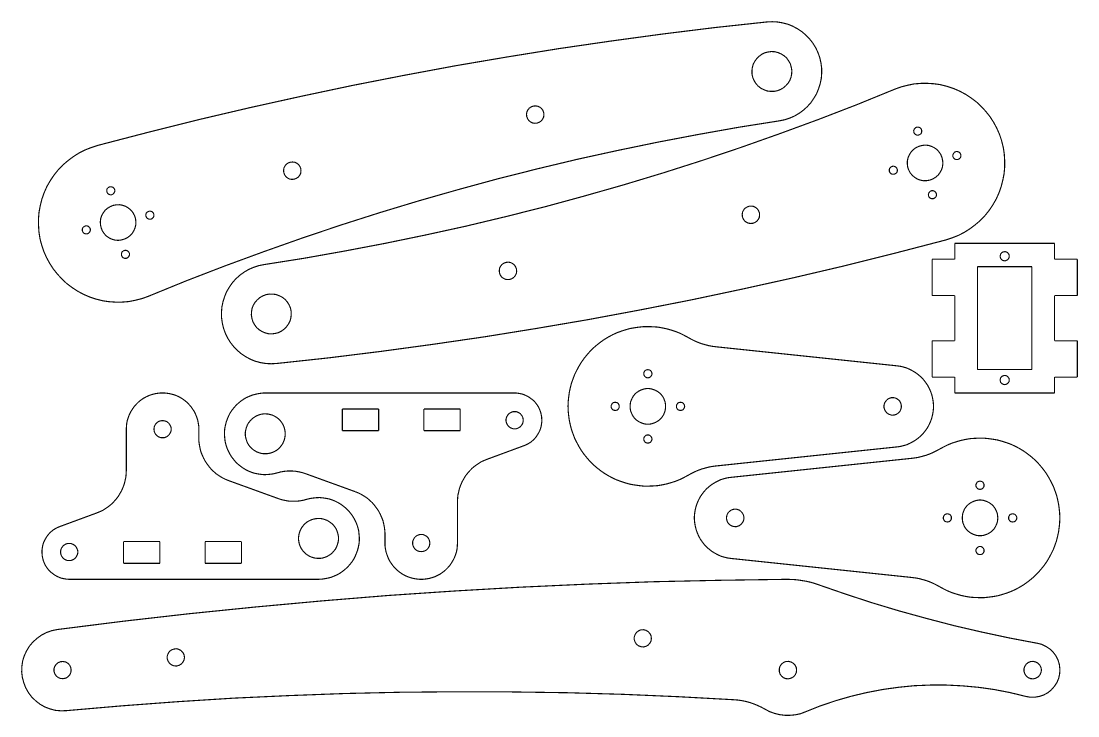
# Model space of a CAD drawing. Extents: x 0.1 to 17.8, y 0.2 to 8.7.
# Drawn here: x 0.13 to 7.01, y 3.94 to 8.46 of the extents above; entities that cross this region are included whole.
import ezdxf

# ---------------------------------------------------------------- set-up
doc = ezdxf.new("R2010")
doc.units = 0
doc.layers.get('0').update_dxf_attribs({"linetype": 'CONTINUOUS'})

msp = doc.modelspace()

# ---------------------------------------------------------------- linework, layer by layer
at = {"color": 0, "const_width": 0.007385}
for points in [[(4.98324, 8.45458), (4.64426, 8.41803), (4.30544, 8.37614), (3.9675, 8.33018), (3.62929, 8.28097), (3.29221, 8.22667), (2.95589, 8.16938), (2.62071, 8.10693), (2.28521, 8.04124), (1.95193, 7.97071), (1.61833, 7.89692), (1.28564, 7.81901), (0.955132, 7.73633), (0.624349, 7.65033)], [(5.0656, 7.81082), (5.09933, 7.81754), (5.13211, 7.82829), (5.16417, 7.84212), (5.19433, 7.85975), (5.22174, 7.87999), (5.24744, 7.90306), (5.2704, 7.92865), (5.29036, 7.95785), (5.30811, 7.98757), (5.32101, 8.01942), (5.33149, 8.05285), (5.33865, 8.08658), (5.34131, 8.12142), (5.34093, 8.15554), (5.33626, 8.18972), (5.32824, 8.22424), (5.31646, 8.25678), (5.30186, 8.28765), (5.28326, 8.31754), (5.26199, 8.34467), (5.23817, 8.36914), (5.21153, 8.39188), (5.18257, 8.41081), (5.15201, 8.42731), (5.12017, 8.44026), (5.08724, 8.44868), (5.05274, 8.45458), (5.01812, 8.45628), (4.98318, 8.45458)], [(6.14914, 7.03504), (6.19081, 7.04893), (6.23101, 7.06461), (6.26926, 7.08415), (6.30658, 7.10775), (6.34114, 7.1339), (6.37429, 7.16183), (6.4044, 7.19342), (6.43181, 7.22754), (6.45572, 7.26297), (6.47786, 7.30122), (6.4955, 7.3406), (6.51042, 7.38249), (6.52106, 7.42453), (6.5294, 7.46707), (6.53326, 7.51074), (6.53299, 7.55344), (6.53028, 7.59771), (6.52371, 7.64003), (6.51286, 7.6824), (6.49897, 7.72413), (6.48122, 7.76383), (6.46067, 7.80186), (6.43733, 7.83817), (6.41015, 7.8725), (6.38043, 7.90414), (6.3489, 7.93425), (6.31401, 7.96044), (6.27756, 7.9841), (6.23975, 8.00424), (6.19938, 8.02165), (6.15767, 8.03554), (6.11567, 8.04617), (6.07254, 8.05225), (6.02914, 8.05507), (5.98546, 8.05458), (5.94243, 8.05106), (5.89958, 8.04221), (5.85721, 8.03136), (5.81668, 8.01665)], [(5.81668, 8.01665), (5.5695, 7.91575), (5.32015, 7.81972), (5.06885, 7.72749), (4.81679, 7.63829), (4.56386, 7.55317), (4.30892, 7.4719), (4.0541, 7.39486), (3.79628, 7.32146), (3.53885, 7.25131), (3.28017, 7.18625), (3.01975, 7.12403), (2.75922, 7.06706), (2.49696, 7.01292), (2.23481, 6.96311), (1.97194, 6.91629), (1.7079, 6.87457)], [(0.956814, 6.66872), (1.20399, 6.76958), (1.45335, 6.86567), (1.70464, 6.9579), (1.95665, 7.0471), (2.20964, 7.13222), (2.46457, 7.21349), (2.7194, 7.29053), (2.97721, 7.36393), (3.23469, 7.43408), (3.49333, 7.49914), (3.75375, 7.56136), (4.01426, 7.61833), (4.27653, 7.67247), (4.53868, 7.72228), (4.80154, 7.7691), (5.0656, 7.81082)], [(0.624349, 7.65033), (0.582628, 7.63644), (0.542426, 7.62071), (0.504178, 7.60124), (0.466851, 7.57764), (0.432292, 7.55149), (0.399197, 7.52354), (0.369032, 7.49197), (0.341635, 7.45785), (0.317763, 7.42242), (0.295572, 7.38417), (0.27794, 7.34478), (0.263021, 7.3029), (0.252442, 7.26085), (0.244086, 7.21832), (0.240235, 7.17464), (0.240506, 7.13194), (0.243218, 7.08767), (0.249783, 7.04536), (0.260633, 7.00299), (0.274522, 6.96126), (0.292264, 6.92156), (0.312825, 6.88351), (0.336154, 6.84722), (0.363336, 6.81288), (0.393067, 6.78125), (0.424587, 6.75114), (0.459526, 6.72493), (0.495985, 6.70128), (0.533746, 6.68115), (0.57411, 6.66374), (0.615831, 6.64985), (0.657824, 6.63921), (0.7009, 6.63314), (0.744358, 6.63032), (0.788032, 6.63081), (0.831054, 6.63433), (0.873915, 6.64318), (0.916342, 6.65403), (0.95676, 6.66868)], [(1.79021, 6.23074), (2.12918, 6.26731), (2.46804, 6.30925), (2.80599, 6.35514), (3.14421, 6.40435), (3.48122, 6.45865), (3.8176, 6.516), (4.15278, 6.57844), (4.48828, 6.64415), (4.82156, 6.71468), (5.15517, 6.78847), (5.48785, 6.86632), (5.81836, 6.94906), (6.14914, 7.03504)], [(6.85824, 7.01307), (6.20822, 7.01307)], [(6.20822, 7.01307), (6.20822, 6.90994)], [(6.85824, 6.90994), (6.85824, 7.01307)], [(6.20822, 6.90994), (6.06033, 6.90994)], [(6.06033, 6.90994), (6.06033, 6.6735)], [(7.00613, 6.90994), (6.85824, 6.90994)], [(7.00613, 6.67344), (7.00613, 6.90994)], [(1.70785, 6.87457), (1.6741, 6.86783), (1.64133, 6.85704), (1.60926, 6.84326), (1.5791, 6.82557), (1.55171, 6.80533), (1.52599, 6.78233), (1.50304, 6.75672), (1.48307, 6.72754), (1.46533, 6.69781), (1.45242, 6.6659), (1.44194, 6.63249), (1.43479, 6.59879), (1.43212, 6.56396), (1.43251, 6.52983), (1.43722, 6.49567), (1.44521, 6.4611), (1.45697, 6.42854), (1.47157, 6.39774), (1.49024, 6.36783), (1.5115, 6.34065), (1.53526, 6.31625), (1.5619, 6.29351), (1.59088, 6.27453), (1.62142, 6.25808), (1.65326, 6.24511), (1.68625, 6.23665), (1.72076, 6.23074), (1.75532, 6.22911), (1.79021, 6.23074)], [(6.35612, 6.19119), (6.35612, 6.86094)], [(6.35612, 6.86094), (6.71029, 6.86094)], [(6.71029, 6.86094), (6.71029, 6.19119)], [(6.06033, 6.67344), (6.20822, 6.67344)], [(6.20822, 6.67344), (6.20822, 6.37869)], [(6.85824, 6.37869), (6.85824, 6.6735)], [(6.85824, 6.67344), (7.00613, 6.67344)], [(4.47364, 6.39903), (4.44656, 6.41357), (4.41949, 6.42714), (4.39133, 6.43858), (4.36219, 6.44797), (4.33301, 6.45632), (4.30382, 6.46257), (4.27365, 6.46778), (4.24343, 6.46983), (4.21322, 6.47092), (4.18306, 6.47092), (4.15283, 6.46778), (4.12267, 6.4636), (4.09244, 6.45839), (4.06326, 6.45008), (4.03413, 6.44069), (4.00597, 6.43028), (3.97889, 6.41775), (3.95182, 6.40321), (3.92578, 6.38758), (3.90076, 6.36985), (3.87679, 6.35113), (3.85389, 6.33132), (3.83203, 6.30946), (3.81222, 6.28651), (3.79346, 6.26361), (3.77576, 6.23861), (3.76014, 6.21257), (3.74556, 6.18549), (3.73204, 6.15842), (3.72163, 6.13026), (3.71121, 6.10113), (3.70389, 6.07194), (3.69764, 6.04275), (3.69347, 6.01258), (3.69038, 5.98236), (3.68929, 5.95215), (3.69038, 5.9209), (3.69347, 5.89074), (3.69764, 5.86051), (3.70389, 5.83132), (3.71121, 5.80219), (3.72163, 5.773), (3.73204, 5.7449), (3.74556, 5.71778), (3.76014, 5.69069), (3.77576, 5.66465), (3.79346, 5.63965), (3.81222, 5.61675), (3.83203, 5.59386), (3.85389, 5.57194), (3.87679, 5.55219), (3.90076, 5.53342), (3.92578, 5.51574), (3.95182, 5.50011), (3.97889, 5.48551), (4.00597, 5.47304), (4.03413, 5.46262), (4.06326, 5.45324), (4.09244, 5.44493), (4.12267, 5.43972), (4.15283, 5.43554), (4.18306, 5.4324), (4.21322, 5.4324), (4.24343, 5.43349), (4.27365, 5.43554), (4.30382, 5.44075), (4.33301, 5.447), (4.36219, 5.45535), (4.39133, 5.46474), (4.41949, 5.47618), (4.44656, 5.48975), (4.47364, 5.50429)], [(4.65283, 6.33963), (4.62885, 6.34278), (4.60596, 6.3469), (4.58301, 6.35319), (4.56011, 6.35943), (4.53722, 6.36778), (4.51531, 6.37711), (4.49447, 6.38753), (4.47364, 6.39903)], [(5.83094, 6.21565), (4.65283, 6.33963)], [(6.06033, 6.37869), (6.06033, 6.14225)], [(6.20822, 6.37869), (6.06033, 6.37869)], [(7.00613, 6.37869), (6.85824, 6.37869)], [(7.00613, 6.14219), (7.00613, 6.37869)], [(5.83094, 5.68756), (5.85385, 5.69069), (5.87468, 5.6959), (5.89654, 5.70215), (5.91635, 5.71153), (5.93614, 5.72194), (5.95486, 5.7334), (5.9726, 5.74696), (5.98926, 5.7615), (6.00489, 5.77821), (6.01844, 5.7959), (6.03093, 5.81364), (6.04135, 5.83339), (6.05072, 5.85422), (6.058, 5.87506), (6.06321, 5.89589), (6.06733, 5.91883), (6.06944, 5.94069), (6.06944, 5.96257), (6.06733, 5.98449), (6.06321, 6.00738), (6.058, 6.02821), (6.05072, 6.04904), (6.04135, 6.06988), (6.03093, 6.08968), (6.01844, 6.10736), (6.00489, 6.12506), (5.98926, 6.14176), (5.9726, 6.15631), (5.95486, 6.16986), (5.93614, 6.18132), (5.91635, 6.19174), (5.89654, 6.20111), (5.87468, 6.20736), (5.85385, 6.21257), (5.83094, 6.21571)], [(6.71029, 6.19119), (6.35612, 6.19119)], [(6.06033, 6.14219), (6.20822, 6.14219)], [(6.20822, 6.14219), (6.20822, 6.03911)], [(6.85824, 6.14219), (7.00613, 6.14219)], [(6.85824, 6.03911), (6.85824, 6.14219)], [(1.28413, 5.80268), (1.28413, 5.82351), (1.28098, 5.84326), (1.27686, 5.86307), (1.27056, 5.88183), (1.26329, 5.90056), (1.25494, 5.91829), (1.23204, 5.95161), (1.21848, 5.96619), (1.20394, 5.98079), (1.18831, 5.99328), (1.1716, 6.00472), (1.15495, 6.01411), (1.13623, 6.02246), (1.11746, 6.02869), (1.09766, 6.0339), (1.07785, 6.03706), (1.05811, 6.03911), (1.0383, 6.03911), (1.0185, 6.03706), (0.998697, 6.0339), (0.978896, 6.02869), (0.960178, 6.02246), (0.942437, 6.01411), (0.92475, 6.00472), (0.908094, 5.99328), (0.892469, 5.98079), (0.877875, 5.96619), (0.864312, 5.95161), (0.852864, 5.93494), (0.842447, 5.91829), (0.833062, 5.90056), (0.825792, 5.88183), (0.819553, 5.86307), (0.815375, 5.84326), (0.813314, 5.82351), (0.812229, 5.80268)], [(1.71713, 6.03911), (1.69629, 6.03808), (1.67546, 6.03494), (1.65463, 6.03076), (1.63379, 6.02556), (1.61399, 6.01725), (1.59418, 6.0089), (1.5765, 5.99849), (1.55875, 5.986), (1.5421, 5.97244), (1.52647, 5.95785), (1.51297, 5.94222), (1.4994, 5.92557), (1.48796, 5.90788), (1.47857, 5.88911), (1.47021, 5.86931), (1.46294, 5.84956), (1.45774, 5.82872), (1.45356, 5.80789), (1.4515, 5.78706), (1.4515, 5.76514), (1.45356, 5.74431), (1.45568, 5.72347), (1.46089, 5.70264), (1.46713, 5.68289), (1.47542, 5.66308), (1.48481, 5.64437), (1.49625, 5.6256), (1.50879, 5.60889), (1.52229, 5.59224), (1.53689, 5.57764), (1.55354, 5.56413), (1.57026, 5.5516), (1.58897, 5.54015), (1.60775, 5.53076), (1.62756, 5.52246), (1.64729, 5.51617), (1.66813, 5.51204), (1.68896, 5.5089), (1.71089, 5.50683), (1.73172, 5.50786), (1.75256, 5.50993), (1.77339, 5.51307), (1.79422, 5.51828)], [(3.3411, 6.03911), (1.71713, 6.03911)], [(3.40147, 5.69536), (3.4171, 5.70167), (3.43272, 5.70996), (3.44732, 5.71935), (3.45979, 5.72976), (3.47228, 5.74224), (3.48269, 5.75472), (3.49208, 5.76932), (3.50043, 5.7839), (3.50771, 5.79953), (3.51292, 5.81619), (3.51606, 5.83285), (3.51812, 5.8495), (3.51812, 5.86724), (3.51708, 5.8839), (3.51394, 5.90056), (3.50982, 5.91721), (3.50353, 5.93283), (3.49625, 5.94846), (3.48687, 5.96306), (3.47646, 5.97661), (3.465, 5.9891), (3.45144, 5.99951), (3.43793, 6.00993), (3.42333, 6.01828), (3.40771, 6.02556), (3.39208, 6.03179), (3.37543, 6.03494), (3.35872, 6.03803), (3.34104, 6.03911)], [(6.20822, 6.03911), (6.85818, 6.03911)], [(2.21918, 5.79329), (2.21918, 5.93494)], [(2.21918, 5.93494), (2.45568, 5.93494)], [(2.45568, 5.93494), (2.45568, 5.79329)], [(2.75043, 5.79329), (2.75043, 5.93494)], [(2.75043, 5.93494), (2.98693, 5.93494)], [(2.98693, 5.93494), (2.98693, 5.79329)], [(0.812283, 5.80268), (0.812283, 5.5339)], [(1.28413, 5.74539), (1.28413, 5.80268)], [(2.45568, 5.79329), (2.21918, 5.79329)], [(2.98693, 5.79329), (2.75043, 5.79329)], [(1.47894, 5.46826), (1.45811, 5.47661), (1.43728, 5.48703), (1.41851, 5.49854), (1.39974, 5.51101), (1.38308, 5.52556), (1.36643, 5.54118), (1.35183, 5.55892), (1.33832, 5.57661), (1.32579, 5.59538), (1.31538, 5.61513), (1.30599, 5.63596), (1.29769, 5.65679), (1.29248, 5.67871), (1.2883, 5.70057), (1.28516, 5.72347), (1.28413, 5.74539)], [(6.10801, 4.77806), (6.1351, 4.76346), (6.16222, 4.74994), (6.19032, 4.73844), (6.21951, 4.72911), (6.24869, 4.72076), (6.27783, 4.71446), (6.30806, 4.70925), (6.33822, 4.70719), (6.36843, 4.70617), (6.39865, 4.70617), (6.42882, 4.70925), (6.45904, 4.71343), (6.48921, 4.71864), (6.51839, 4.727), (6.54758, 4.73639), (6.57568, 4.74681), (6.60275, 4.75928), (6.62989, 4.77382), (6.65593, 4.78944), (6.68088, 4.80718), (6.70486, 4.8259), (6.72775, 4.84571), (6.74968, 4.86757), (6.76942, 4.89051), (6.78819, 4.91342), (6.80588, 4.93836), (6.8215, 4.96442), (6.8361, 4.99154), (6.84967, 5.01861), (6.86008, 5.04676), (6.8705, 5.0759), (6.87776, 5.10508), (6.884, 5.13428), (6.88818, 5.16444), (6.89133, 5.19467), (6.89236, 5.22483), (6.89133, 5.25608), (6.88818, 5.28629), (6.884, 5.31651), (6.87776, 5.34565), (6.8705, 5.37483), (6.86008, 5.40403), (6.84967, 5.43213), (6.8361, 5.45919), (6.8215, 5.48633), (6.80588, 5.51237), (6.78819, 5.53733), (6.76942, 5.56028), (6.74968, 5.58317), (6.72775, 5.60503), (6.70486, 5.62483), (6.68088, 5.64361), (6.65593, 5.66129), (6.62989, 5.67692), (6.60275, 5.69151), (6.57568, 5.704), (6.54758, 5.71442), (6.51839, 5.72379), (6.48921, 5.7321), (6.45904, 5.73731), (6.42882, 5.74149), (6.39865, 5.74463), (6.36843, 5.74463), (6.33822, 5.74354), (6.30806, 5.74149), (6.27783, 5.73628), (6.24869, 5.72999), (6.21951, 5.72168), (6.19032, 5.71229), (6.16222, 5.70085), (6.1351, 5.68728), (6.10801, 5.67269)], [(3.16401, 5.60786), (3.40147, 5.69536)], [(4.65283, 5.56358), (5.83094, 5.68756)], [(6.10801, 5.67285), (6.08718, 5.6614), (6.06635, 5.65099), (6.04449, 5.6416), (6.02154, 5.63325), (5.99864, 5.62701), (5.97575, 5.62071), (5.95281, 5.6166), (5.92888, 5.61344)], [(2.96918, 5.33078), (2.97021, 5.35368), (2.97233, 5.3756), (2.98275, 5.41932), (2.99104, 5.44125), (2.9994, 5.46099), (3.01085, 5.48079), (3.02235, 5.5006), (3.03689, 5.51828), (3.05149, 5.535), (3.06711, 5.55062), (3.08479, 5.56515), (3.10357, 5.57764), (3.12235, 5.59017), (3.14318, 5.5995), (3.16401, 5.60786)], [(5.92888, 5.6135), (4.75071, 5.48953)], [(0.812283, 5.5339), (0.811197, 5.51101), (0.809136, 5.4891), (0.798719, 5.44536), (0.790364, 5.42344), (0.782064, 5.40369), (0.770617, 5.3839), (0.759114, 5.3641), (0.744575, 5.3464), (0.729981, 5.32975), (0.714356, 5.31413), (0.696614, 5.29953), (0.677897, 5.28706), (0.659125, 5.27453), (0.638292, 5.26519), (0.617458, 5.25683)], [(1.79422, 5.51828), (1.81711, 5.52458), (1.8411, 5.52869), (1.86399, 5.53076), (1.88797, 5.53076), (1.91189, 5.52974), (1.93485, 5.52556), (1.95876, 5.52035), (1.98062, 5.51307)], [(1.98062, 5.51307), (2.30251, 5.39643)], [(4.47364, 5.50424), (4.49447, 5.51568), (4.51531, 5.5261), (4.53722, 5.53549), (4.56011, 5.54378), (4.58301, 5.55007), (4.60596, 5.55632), (4.62885, 5.56049), (4.65283, 5.56364)], [(1.80078, 5.35161), (1.47889, 5.46826)], [(4.75071, 5.48953), (4.72781, 5.48639), (4.70697, 5.48118), (4.68506, 5.47488), (4.66531, 5.46556), (4.64551, 5.45514), (4.62679, 5.44363), (4.60906, 5.43012), (4.59239, 5.41553), (4.57676, 5.39887), (4.56321, 5.38113), (4.55072, 5.36344), (4.54031, 5.34369), (4.53093, 5.32286), (4.52365, 5.30203), (4.51844, 5.28119), (4.51432, 5.25825), (4.51221, 5.23639), (4.51221, 5.21446), (4.51432, 5.1926), (4.51844, 5.16971), (4.52365, 5.14887), (4.53093, 5.12804), (4.54031, 5.10721), (4.55072, 5.0874), (4.56321, 5.06972), (4.57676, 5.05203), (4.59239, 5.03532), (4.60906, 5.02078), (4.62679, 5.00722), (4.64551, 4.99571), (4.66531, 4.98529), (4.68506, 4.97597), (4.70697, 4.96967), (4.72781, 4.96446), (4.75071, 4.96137)], [(2.30251, 5.39643), (2.32335, 5.38807), (2.34418, 5.37765), (2.36296, 5.36621), (2.38167, 5.35368), (2.39839, 5.33914), (2.41504, 5.32351), (2.42964, 5.30583), (2.44314, 5.28808), (2.45568, 5.26937), (2.4661, 5.24957), (2.47542, 5.22874), (2.48378, 5.2079), (2.48899, 5.18604), (2.49317, 5.16411), (2.49625, 5.14122), (2.49735, 5.11931)], [(1.98725, 5.3464), (1.96436, 5.34017), (1.94038, 5.33599), (1.91749, 5.33393), (1.8935, 5.33393), (1.86951, 5.33496), (1.84663, 5.33914), (1.82264, 5.34435), (1.80078, 5.35161)], [(2.06435, 4.82557), (2.08518, 4.82667), (2.10601, 4.82975), (2.12685, 4.83393), (2.14768, 4.83914), (2.16749, 4.8475), (2.18722, 4.85579), (2.20497, 4.86621), (2.22265, 4.87875), (2.23931, 4.89225), (2.25493, 4.90685), (2.2685, 4.92247), (2.28207, 4.93913), (2.29351, 4.95687), (2.3029, 4.97558), (2.31119, 4.99539), (2.31853, 5.01514), (2.32374, 5.03597), (2.32785, 5.05681), (2.32997, 5.07764), (2.32997, 5.09956), (2.32785, 5.12039), (2.32579, 5.14122), (2.32058, 5.16206), (2.31435, 5.18181), (2.30599, 5.20161), (2.2966, 5.22038), (2.28515, 5.2391), (2.27268, 5.25581), (2.25911, 5.27246), (2.24451, 5.28706), (2.22786, 5.30057), (2.21121, 5.3131), (2.19243, 5.32454), (2.17372, 5.33393), (2.15392, 5.34224), (2.13411, 5.34853), (2.11328, 5.35265), (2.09244, 5.35579), (2.07058, 5.35786), (2.04975, 5.35682), (2.02892, 5.35476), (2.00808, 5.35161), (1.98725, 5.3464)], [(2.96918, 5.06201), (2.96918, 5.33078)], [(0.617458, 5.25683), (0.379937, 5.16932)], [(0.379992, 5.16932), (0.364367, 5.16308), (0.348742, 5.15474), (0.334147, 5.14535), (0.321614, 5.13493), (0.309136, 5.12244), (0.298719, 5.10997), (0.289333, 5.09538), (0.281033, 5.08078), (0.273708, 5.06515), (0.2685, 5.0485), (0.265408, 5.03185), (0.263292, 5.01514), (0.263292, 4.99744), (0.264322, 4.98079), (0.267469, 4.96408), (0.271647, 4.94743), (0.277886, 4.93181), (0.285156, 4.91618), (0.294542, 4.90158), (0.304958, 4.88807), (0.316406, 4.87554), (0.343533, 4.85471), (0.358072, 4.8464), (0.373697, 4.83908), (0.389322, 4.83285), (0.406033, 4.82969), (0.422689, 4.82661), (0.440375, 4.82553)], [(2.49735, 5.11931), (2.49735, 5.06201)], [(0.794542, 4.92974), (0.794542, 5.07146)], [(0.794542, 5.0714), (1.03098, 5.0714)], [(1.03103, 5.0714), (1.03103, 4.92974)], [(1.32579, 4.92974), (1.32579, 5.07146)], [(1.32579, 5.0714), (1.56222, 5.0714)], [(1.56228, 5.0714), (1.56228, 4.92974)], [(2.49735, 5.06201), (2.49735, 5.04118), (2.50043, 5.02143), (2.50461, 5.00163), (2.51085, 4.98292), (2.51818, 4.96414), (2.52647, 4.94646), (2.53792, 4.92974), (2.54943, 4.91308), (2.56293, 4.89849), (2.57753, 4.88396), (2.59315, 4.87142), (2.60981, 4.85997), (2.62651, 4.85058), (2.64524, 4.84229), (2.66401, 4.83599), (2.68381, 4.83078), (2.70356, 4.82764), (2.72336, 4.82557), (2.74317, 4.82557), (2.76297, 4.82764), (2.78271, 4.83078), (2.80251, 4.83599), (2.82129, 4.84229), (2.83897, 4.85058), (2.85667, 4.85997), (2.87337, 4.87142), (2.889, 4.88396), (2.90354, 4.89849), (2.9171, 4.91308), (2.92854, 4.92974), (2.93896, 4.94646), (2.94835, 4.96414), (2.95562, 4.98292), (2.96192, 5.00163), (2.96604, 5.02143), (2.96815, 5.04118), (2.96918, 5.06201)], [(4.75071, 4.96137), (5.92888, 4.83746)], [(1.03103, 4.92974), (0.794542, 4.92974)], [(1.56228, 4.92974), (1.32579, 4.92974)], [(0.362196, 4.49849), (0.792426, 4.55263), (1.2226, 4.60161), (1.65386, 4.64535), (2.08615, 4.68494), (2.51844, 4.72032), (2.95074, 4.74951), (3.38406, 4.77453), (3.81635, 4.79428), (4.24968, 4.80989), (4.68408, 4.81928), (5.1174, 4.82553)], [(0.440375, 4.82557), (2.06435, 4.82557)], [(5.1174, 4.82557), (5.14344, 4.82454), (5.16949, 4.82346), (5.19444, 4.82036), (5.22049, 4.81619), (5.2455, 4.81201), (5.27154, 4.80578), (5.2965, 4.7985), (5.32047, 4.79015)], [(5.92888, 4.83746), (5.95281, 4.83431), (5.97575, 4.83018), (5.99864, 4.82389), (6.02154, 4.81765), (6.04449, 4.80931), (6.06635, 4.79992), (6.08718, 4.7895), (6.10801, 4.77806)], [(6.74658, 4.4089), (6.56532, 4.44331), (6.3851, 4.48182), (6.20492, 4.52349), (6.02572, 4.57036), (5.8476, 4.61931), (5.67051, 4.67247), (5.4955, 4.72976), (5.32047, 4.79021)], [(0.42155, 3.97038), (0.386176, 3.96929), (0.349718, 3.97244), (0.315321, 3.98178), (0.28201, 3.99431), (0.25076, 4.01199), (0.222601, 4.03386), (0.19656, 4.05886), (0.174696, 4.08806), (0.15701, 4.11931), (0.144476, 4.15261), (0.135091, 4.18701), (0.130968, 4.22239), (0.131999, 4.25885), (0.137207, 4.29428), (0.147624, 4.32758), (0.163249, 4.36094), (0.181967, 4.39111), (0.204915, 4.41824), (0.231988, 4.44217), (0.261176, 4.463), (0.293457, 4.47965), (0.326768, 4.49115), (0.362196, 4.49843)], [(6.74658, 4.4089), (6.77572, 4.40164), (6.80285, 4.38807), (6.82781, 4.37142), (6.84972, 4.35058), (6.8674, 4.32661), (6.88097, 4.29947), (6.88932, 4.27035), (6.89242, 4.24115), (6.89139, 4.21094), (6.8851, 4.18181), (6.87364, 4.15364), (6.85699, 4.12869), (6.83718, 4.10579), (6.81429, 4.08703), (6.78717, 4.07243), (6.75906, 4.0631), (6.72987, 4.05789), (6.69971, 4.05789), (6.66949, 4.0631)], [(5.23617, 3.96306), (5.33301, 4.00163), (5.43197, 4.03494), (5.53304, 4.06413), (5.63406, 4.08806), (5.73714, 4.10786), (5.84028, 4.12239), (5.94444, 4.13281), (6.04861, 4.13699), (6.15386, 4.13699), (6.25803, 4.13178), (6.36219, 4.12239), (6.46528, 4.10786), (6.56842, 4.08806), (6.66943, 4.0631)], [(0.42155, 3.97038), (0.78304, 4.00163), (1.14551, 4.02869), (1.50803, 4.0516), (1.87056, 4.06831), (2.23301, 4.08187), (2.59554, 4.09017), (2.9591, 4.09332), (3.32156, 4.09229), (3.68511, 4.08708), (4.04764, 4.07667), (4.4101, 4.06104), (4.77263, 4.04124)], [(4.77263, 4.04118), (4.79867, 4.03911), (4.82471, 4.035), (4.84967, 4.02979), (4.87571, 4.02246), (4.89968, 4.01417), (4.92469, 4.00375), (4.9476, 3.99333), (4.97049, 3.98079)], [(5.23617, 3.96306), (5.20383, 3.95057), (5.17051, 3.94331), (5.13612, 3.94015), (5.10178, 3.94015), (5.06739, 3.94433), (5.03407, 3.95264), (5.00174, 3.96414), (4.97049, 3.98079)]]:
    msp.add_lwpolyline(points, dxfattribs=at)
for points in [[(5.14296, 8.16114), (5.14686, 8.1396), (5.14572, 8.11686), (5.14204, 8.09571), (5.13406, 8.07465), (5.12235, 8.05588), (5.10792, 8.03971), (5.09093, 8.02513), (5.07206, 8.01437), (5.05143, 8.0064), (5.02989, 8.0025), (5.00743, 8.00265), (4.98649, 8.00532), (4.96544, 8.01324), (4.94613, 8.02268), (4.92794, 8.03668), (4.91357, 8.05263), (4.90181, 8.07124), (4.89279, 8.09164), (4.88792, 8.11296), (4.88704, 8.13519), (4.88943, 8.15717), (4.89513, 8.17876), (4.9056, 8.19829), (4.91857, 8.21625), (4.93425, 8.23167), (4.95167, 8.24425), (4.97179, 8.25424), (4.99311, 8.25911), (5.01492, 8.26204), (5.03662, 8.26064), (5.05821, 8.25493), (5.07856, 8.24571), (5.09728, 8.234), (5.11344, 8.21957), (5.12625, 8.20111), (5.13704, 8.18224), (5.14296, 8.16114)], [(3.53076, 7.86486), (3.53201, 7.85015), (3.53022, 7.83479), (3.52365, 7.8215), (3.51465, 7.80979), (3.50157, 7.80143), (3.48785, 7.79611), (3.47319, 7.79486), (3.45882, 7.79693), (3.44553, 7.80344), (3.43381, 7.8125), (3.42546, 7.82557), (3.42014, 7.83931), (3.41889, 7.85394), (3.42096, 7.86833), (3.42746, 7.88162), (3.43653, 7.89333), (3.44857, 7.90142), (3.46229, 7.90674), (3.477, 7.90799), (3.49235, 7.90619), (3.50564, 7.89963), (3.51736, 7.89063), (3.5255, 7.87858), (3.53076, 7.86486)], [(5.94103, 7.73747), (5.94069, 7.7481), (5.94488, 7.75765), (5.95161, 7.76557), (5.96132, 7.76997), (5.97092, 7.77007), (5.98144, 7.76606), (5.98839, 7.75911), (5.99278, 7.74946), (5.99283, 7.73986), (5.9899, 7.72954), (5.98193, 7.72239), (5.97325, 7.71821), (5.96262, 7.71793), (5.95329, 7.72114), (5.9451, 7.72885), (5.94103, 7.73747)], [(5.90153, 7.51025), (5.89887, 7.53103), (5.89947, 7.55149), (5.9044, 7.57189), (5.91287, 7.59093), (5.92378, 7.6084), (5.93847, 7.62358), (5.95486, 7.6359), (5.97418, 7.64464), (5.99425, 7.65033), (6.014, 7.65278), (6.03472, 7.65115), (6.05533, 7.64518), (6.07335, 7.63656), (6.0911, 7.62463), (6.10542, 7.60867), (6.11675, 7.59207), (6.12451, 7.57243), (6.12918, 7.55214), (6.13058, 7.53217), (6.12793, 7.51124), (6.12175, 7.49164), (6.11106, 7.47314), (6.0989, 7.45643), (6.08274, 7.44308), (6.06483, 7.43251), (6.04628, 7.42503), (6.02572, 7.42133), (6.0045, 7.42074), (5.98432, 7.42464), (5.96451, 7.43181), (5.947, 7.44276), (5.9311, 7.45617), (5.91775, 7.47233), (5.90821, 7.49044), (5.90153, 7.51025)], [(6.19586, 7.57824), (6.19553, 7.58886), (6.19976, 7.59836), (6.20649, 7.60633), (6.21614, 7.61074), (6.22575, 7.61079), (6.23633, 7.60682), (6.24328, 7.59987), (6.24767, 7.59017), (6.24794, 7.57954), (6.24474, 7.57026), (6.23676, 7.5631), (6.22808, 7.55897), (6.21744, 7.55865), (6.20817, 7.56185), (6.20019, 7.56858), (6.19586, 7.57824)], [(1.94846, 7.49951), (1.94971, 7.48486), (1.94792, 7.46946), (1.94135, 7.45622), (1.93229, 7.4445), (1.91928, 7.43614), (1.90554, 7.43083), (1.89085, 7.42958), (1.87646, 7.43158), (1.86322, 7.43815), (1.85151, 7.44721), (1.84315, 7.46024), (1.83783, 7.47401), (1.83658, 7.48867), (1.8386, 7.50304), (1.84517, 7.51633), (1.85422, 7.528), (1.86626, 7.53614), (1.87999, 7.54144), (1.89464, 7.54269), (1.91004, 7.5409), (1.92333, 7.53435), (1.935, 7.52533), (1.94314, 7.51329), (1.94846, 7.49951)], [(5.78174, 7.48264), (5.78142, 7.49328), (5.78467, 7.50256), (5.79237, 7.51074), (5.80106, 7.51486), (5.81168, 7.51519), (5.82221, 7.51118), (5.82915, 7.50424), (5.83356, 7.49457), (5.83388, 7.48394), (5.83068, 7.47467), (5.82264, 7.46744), (5.81299, 7.46311), (5.80339, 7.463), (5.79308, 7.46599), (5.78614, 7.47293), (5.78174, 7.48264)], [(0.736871, 7.36197), (0.737196, 7.3514), (0.732964, 7.34185), (0.726238, 7.33388), (0.716525, 7.32954), (0.706922, 7.32943), (0.696397, 7.33344), (0.689453, 7.34039), (0.685058, 7.35004), (0.684787, 7.36068), (0.687989, 7.36996), (0.695964, 7.37717), (0.70459, 7.38129), (0.715224, 7.38162), (0.724501, 7.37836), (0.732476, 7.37169), (0.736871, 7.36197)], [(6.03662, 7.32335), (6.03629, 7.33399), (6.04047, 7.34353), (6.04725, 7.35146), (6.05692, 7.35585), (6.06651, 7.3559), (6.07704, 7.35194), (6.08399, 7.345), (6.08838, 7.33529), (6.08865, 7.32471), (6.08544, 7.31543), (6.07753, 7.30821), (6.06885, 7.3041), (6.05821, 7.30376), (6.04889, 7.30697), (6.0409, 7.31369), (6.03662, 7.32335)], [(0.871961, 7.17513), (0.874621, 7.15435), (0.873969, 7.1339), (0.869086, 7.1135), (0.860622, 7.09446), (0.849718, 7.07693), (0.835015, 7.06179), (0.818631, 7.04947), (0.799263, 7.04075), (0.779243, 7.03504), (0.759494, 7.03261), (0.738769, 7.03424), (0.718153, 7.04015), (0.700142, 7.04883), (0.6824, 7.06076), (0.668024, 7.07671), (0.656739, 7.09332), (0.648981, 7.1129), (0.644314, 7.13325), (0.642904, 7.15321), (0.645562, 7.17415), (0.651693, 7.19374), (0.662435, 7.21224), (0.674588, 7.22894), (0.690756, 7.24229), (0.708604, 7.25282), (0.727214, 7.26031), (0.747721, 7.264), (0.768989, 7.26465), (0.789117, 7.26074), (0.808974, 7.25358), (0.826443, 7.24262), (0.842393, 7.22922), (0.85574, 7.21306), (0.865235, 7.19493), (0.871961, 7.17513)], [(4.82503, 7.18582), (4.82378, 7.20053), (4.82557, 7.21593), (4.83214, 7.22917), (4.84119, 7.24089), (4.85422, 7.24924), (4.86794, 7.25456), (4.88265, 7.25581), (4.89703, 7.25379), (4.91026, 7.24724), (4.92199, 7.23817), (4.93033, 7.22515), (4.93565, 7.21137), (4.9369, 7.19672), (4.93489, 7.18235), (4.92833, 7.16906), (4.91928, 7.15733), (4.90722, 7.14925), (4.8935, 7.14393), (4.87885, 7.14268), (4.86344, 7.14447), (4.85021, 7.15099), (4.83849, 7.16004), (4.83035, 7.1721), (4.82503, 7.18582)], [(0.991753, 7.20275), (0.992025, 7.19211), (0.988824, 7.18283), (0.981119, 7.17464), (0.972439, 7.17051), (0.96186, 7.17019), (0.951281, 7.17415), (0.944336, 7.1811), (0.939996, 7.19081), (0.939669, 7.20144), (0.942871, 7.21072), (0.950846, 7.21789), (0.960503, 7.22228), (0.970107, 7.22233), (0.980414, 7.2194), (0.987358, 7.2124), (0.991753, 7.20275)], [(0.577636, 7.10715), (0.577908, 7.09651), (0.573731, 7.08703), (0.567003, 7.07904), (0.557292, 7.07465), (0.547689, 7.0746), (0.537164, 7.07856), (0.530219, 7.0855), (0.525825, 7.09517), (0.525499, 7.10579), (0.528754, 7.11507), (0.536675, 7.12229), (0.545356, 7.12642), (0.555989, 7.12674), (0.565267, 7.12354), (0.573242, 7.11681), (0.577636, 7.10715)], [(0.832465, 6.94792), (0.83279, 6.93728), (0.828558, 6.92774), (0.821832, 6.91976), (0.812175, 6.91542), (0.802572, 6.91531), (0.792046, 6.91932), (0.785047, 6.92626), (0.780707, 6.93593), (0.780599, 6.94553), (0.783583, 6.95583), (0.791558, 6.96306), (0.800239, 6.96718), (0.810872, 6.9675), (0.82015, 6.96431), (0.828342, 6.95654), (0.832465, 6.94792)], [(6.56239, 6.92974), (6.56239, 6.92344), (6.56131, 6.91932), (6.55821, 6.91411), (6.55507, 6.90994), (6.55197, 6.90576), (6.54676, 6.90369), (6.54258, 6.90158), (6.53738, 6.89953), (6.53217, 6.89953), (6.52175, 6.90158), (6.51654, 6.90474), (6.51237, 6.90782), (6.50922, 6.912), (6.50613, 6.91618), (6.5051, 6.92139), (6.50401, 6.9266), (6.50401, 6.93181), (6.5051, 6.93701), (6.50613, 6.94222), (6.50922, 6.9464), (6.51237, 6.95057), (6.51654, 6.95367), (6.52175, 6.95682), (6.53217, 6.95888), (6.53738, 6.95888), (6.54258, 6.95785), (6.54676, 6.95578), (6.55197, 6.95264), (6.55507, 6.94846), (6.55821, 6.94428), (6.56131, 6.94015), (6.56239, 6.93494), (6.56239, 6.92974)], [(3.24268, 6.82053), (3.24143, 6.83524), (3.24322, 6.85058), (3.24978, 6.86388), (3.25885, 6.8756), (3.27186, 6.88396), (3.28558, 6.88921), (3.30029, 6.89046), (3.31467, 6.88846), (3.3279, 6.88189), (3.33963, 6.87283), (3.34799, 6.85981), (3.35331, 6.84608), (3.35454, 6.83138), (3.35254, 6.81706), (3.34597, 6.80376), (3.33692, 6.79204), (3.32488, 6.7839), (3.31114, 6.7786), (3.2965, 6.77735), (3.28108, 6.77914), (3.26785, 6.78569), (3.25612, 6.79476), (3.24799, 6.80681), (3.24268, 6.82053)], [(1.63053, 6.52425), (1.62662, 6.54579), (1.62776, 6.56853), (1.63146, 6.58968), (1.63943, 6.61074), (1.65115, 6.6295), (1.66558, 6.64567), (1.68251, 6.66026), (1.70139, 6.671), (1.722, 6.67899), (1.74354, 6.68289), (1.76606, 6.68272), (1.787, 6.68007), (1.80806, 6.67215), (1.82736, 6.66271), (1.84554, 6.64871), (1.85992, 6.63276), (1.87169, 6.6141), (1.88069, 6.59375), (1.88558, 6.57243), (1.88644, 6.55018), (1.88406, 6.52826), (1.87836, 6.50662), (1.86789, 6.48708), (1.85493, 6.46913), (1.83925, 6.45372), (1.82183, 6.44114), (1.80171, 6.43115), (1.78039, 6.42626), (1.75857, 6.42333), (1.73688, 6.42475), (1.71528, 6.43044), (1.69499, 6.43967), (1.67622, 6.45139), (1.66004, 6.46582), (1.64725, 6.48426), (1.63644, 6.50315), (1.63053, 6.52425)], [(4.183, 6.16465), (4.183, 6.1709), (4.18614, 6.17714), (4.19032, 6.18338), (4.19553, 6.18756), (4.20176, 6.18967), (4.20904, 6.19069), (4.21636, 6.18967), (4.2226, 6.18756), (4.22781, 6.18338), (4.23199, 6.17714), (4.23508, 6.1709), (4.23617, 6.16465), (4.23508, 6.15733), (4.23199, 6.1511), (4.22781, 6.14589), (4.2226, 6.14171), (4.21636, 6.13861), (4.20904, 6.13753), (4.20176, 6.13861), (4.19553, 6.14171), (4.19032, 6.14589), (4.18614, 6.1511), (4.183, 6.15733), (4.183, 6.16465)], [(6.56239, 6.12349), (6.56239, 6.11828), (6.56131, 6.11307), (6.55821, 6.10786), (6.55507, 6.10368), (6.55197, 6.10053), (6.54676, 6.09744), (6.54258, 6.09532), (6.53217, 6.09326), (6.52696, 6.09429), (6.52175, 6.0964), (6.51654, 6.09847), (6.51237, 6.10161), (6.50922, 6.10574), (6.50613, 6.10992), (6.5051, 6.11513), (6.50401, 6.12033), (6.50401, 6.12554), (6.5051, 6.13075), (6.50613, 6.13596), (6.50922, 6.14014), (6.51237, 6.14432), (6.51654, 6.1474), (6.52175, 6.15056), (6.53217, 6.15261), (6.53738, 6.15261), (6.54258, 6.15158), (6.54676, 6.14953), (6.55197, 6.14638), (6.55507, 6.14219), (6.55821, 6.13807), (6.56131, 6.1339), (6.56239, 6.12869), (6.56239, 6.12349)], [(4.09343, 5.95215), (4.09451, 5.96565), (4.09657, 5.98025), (4.10178, 5.99382), (4.10801, 6.00732), (4.11535, 6.01986), (4.12468, 6.03131), (4.1351, 6.04069), (4.1466, 6.04899), (4.16015, 6.05632), (4.17367, 6.06153), (4.18722, 6.06565), (4.20182, 6.06776), (4.21636, 6.06776), (4.23096, 6.06565), (4.24447, 6.06153), (4.25803, 6.05632), (4.2716, 6.04899), (4.28304, 6.04069), (4.29346, 6.03131), (4.30285, 6.01986), (4.31119, 6.00732), (4.3164, 5.99382), (4.32161, 5.98025), (4.32368, 5.96565), (4.32471, 5.95215), (4.32368, 5.93756), (4.32161, 5.92296), (4.3164, 5.90944), (4.31119, 5.89589), (4.30285, 5.8834), (4.29346, 5.8719), (4.28304, 5.86257), (4.2716, 5.85422), (4.25803, 5.84694), (4.24447, 5.84174), (4.23096, 5.83757), (4.21636, 5.8355), (4.20182, 5.8355), (4.18722, 5.83757), (4.17367, 5.84174), (4.16015, 5.84694), (4.1466, 5.85422), (4.1351, 5.86257), (4.12468, 5.8719), (4.11535, 5.8834), (4.10801, 5.89589), (4.10178, 5.90944), (4.09657, 5.92296), (4.09451, 5.93756), (4.09343, 5.95215)], [(5.74658, 5.95215), (5.74761, 5.96149), (5.75076, 5.9719), (5.75489, 5.98025), (5.76118, 5.98861), (5.76844, 5.99588), (5.77681, 6.00211), (5.78614, 6.00526), (5.79551, 6.0084), (5.80593, 6.0084), (5.81635, 6.00732), (5.82574, 6.00424), (5.83507, 5.99903), (5.84239, 5.99274), (5.84967, 5.98546), (5.85487, 5.97607), (5.85801, 5.96674), (5.86008, 5.95632), (5.86008, 5.94694), (5.85801, 5.93653), (5.85487, 5.92714), (5.84967, 5.91775), (5.84239, 5.91049), (5.83507, 5.90424), (5.82574, 5.89903), (5.81635, 5.89589), (5.80593, 5.89486), (5.79551, 5.89486), (5.78614, 5.898), (5.77681, 5.9011), (5.76844, 5.90733), (5.76118, 5.91465), (5.75489, 5.92296), (5.75076, 5.93132), (5.74761, 5.94174), (5.74658, 5.95215)], [(3.28483, 5.861), (3.28586, 5.87142), (3.28901, 5.88081), (3.29312, 5.88911), (3.29833, 5.89746), (3.30567, 5.90474), (3.31293, 5.90994), (3.32232, 5.91411), (3.33165, 5.91726), (3.35146, 5.91726), (3.36083, 5.91411), (3.36919, 5.90994), (3.3775, 5.90474), (3.38374, 5.89746), (3.39003, 5.88911), (3.39415, 5.88081), (3.39626, 5.87142), (3.39729, 5.861), (3.39626, 5.85161), (3.39415, 5.84224), (3.39003, 5.83393), (3.38374, 5.82557), (3.3775, 5.81831), (3.36919, 5.8131), (3.36083, 5.80892), (3.35146, 5.80578), (3.33165, 5.80578), (3.32232, 5.80892), (3.31293, 5.8131), (3.30567, 5.81831), (3.29833, 5.82557), (3.29312, 5.83393), (3.28901, 5.84224), (3.28586, 5.85161), (3.28483, 5.861)], [(3.96946, 5.95215), (3.97054, 5.95839), (3.97364, 5.96463), (3.97781, 5.97092), (3.98301, 5.97504), (3.98926, 5.97715), (3.99658, 5.97819), (4.00385, 5.97715), (4.0101, 5.97504), (4.01531, 5.97092), (4.01947, 5.96463), (4.02262, 5.95839), (4.02262, 5.94482), (4.01947, 5.93858), (4.01531, 5.93235), (4.0101, 5.92817), (4.00385, 5.92611), (3.99658, 5.92503), (3.98926, 5.92611), (3.98301, 5.92817), (3.97781, 5.93235), (3.97364, 5.93858), (3.97054, 5.94482), (3.96946, 5.95215)], [(4.39551, 5.95215), (4.39551, 5.95839), (4.39865, 5.96463), (4.40283, 5.97092), (4.40804, 5.97504), (4.41531, 5.97715), (4.42156, 5.97819), (4.42888, 5.97715), (4.43511, 5.97504), (4.44032, 5.97092), (4.4445, 5.96463), (4.4476, 5.95839), (4.44868, 5.95215), (4.4476, 5.94482), (4.4445, 5.93858), (4.44032, 5.93235), (4.43511, 5.92817), (4.42888, 5.92611), (4.42156, 5.92503), (4.41531, 5.92611), (4.40804, 5.92817), (4.40283, 5.93235), (4.39865, 5.93858), (4.39551, 5.94482), (4.39551, 5.95215)], [(1.10395, 5.80268), (1.10395, 5.79329), (1.1008, 5.7839), (1.09663, 5.77561), (1.09142, 5.76725), (1.08415, 5.75999), (1.07682, 5.75478), (1.06749, 5.7506), (1.05811, 5.74744), (1.0383, 5.74744), (1.02892, 5.7506), (1.02062, 5.75478), (1.01226, 5.75999), (1.00499, 5.76725), (0.999783, 5.77561), (0.995606, 5.7839), (0.993489, 5.79329), (0.992458, 5.80268), (0.993489, 5.8131), (0.995606, 5.82243), (0.999783, 5.83078), (1.00499, 5.83914), (1.01226, 5.8464), (1.02062, 5.85161), (1.02892, 5.85579), (1.0383, 5.85786), (1.04872, 5.85889), (1.05811, 5.85786), (1.06749, 5.85579), (1.07682, 5.85161), (1.08415, 5.8464), (1.09142, 5.83914), (1.09663, 5.83078), (1.1008, 5.82243), (1.10395, 5.8131), (1.10395, 5.80268)], [(1.58692, 5.77246), (1.58794, 5.78808), (1.5911, 5.80263), (1.59521, 5.81619), (1.60042, 5.82969), (1.60775, 5.84326), (1.61708, 5.85471), (1.62646, 5.86615), (1.63792, 5.87554), (1.65044, 5.8839), (1.66292, 5.89117), (1.67751, 5.89638), (1.69103, 5.90056), (1.70563, 5.90261), (1.72125, 5.90261), (1.73583, 5.90158), (1.75038, 5.89849), (1.76394, 5.89432), (1.7775, 5.88807), (1.79101, 5.87972), (1.80251, 5.87136), (1.81293, 5.86094), (1.82226, 5.8495), (1.83062, 5.83703), (1.83686, 5.82346), (1.84207, 5.80994), (1.84521, 5.79536), (1.84728, 5.78076), (1.84728, 5.76514), (1.84521, 5.7506), (1.84207, 5.736), (1.83686, 5.7225), (1.83062, 5.70893), (1.82226, 5.69646), (1.81293, 5.68494), (1.80251, 5.67453), (1.79101, 5.66521), (1.7775, 5.65788), (1.76394, 5.65164), (1.75038, 5.64746), (1.73583, 5.64437), (1.72125, 5.64328), (1.70563, 5.64328), (1.69103, 5.64535), (1.67751, 5.64953), (1.66292, 5.65474), (1.65044, 5.662), (1.63792, 5.67036), (1.62646, 5.67974), (1.61708, 5.69015), (1.60775, 5.70264), (1.60042, 5.71511), (1.59521, 5.72971), (1.5911, 5.74328), (1.58794, 5.75781), (1.58692, 5.77246)], [(4.183, 5.73861), (4.183, 5.74588), (4.18614, 5.75211), (4.19032, 5.75732), (4.19553, 5.76253), (4.20176, 5.76465), (4.20904, 5.76568), (4.21636, 5.76465), (4.2226, 5.76253), (4.22781, 5.75732), (4.23199, 5.75211), (4.23508, 5.74588), (4.23617, 5.73861), (4.23508, 5.73232), (4.23199, 5.72607), (4.22781, 5.71978), (4.2226, 5.71565), (4.21636, 5.71354), (4.20904, 5.71251), (4.20176, 5.71354), (4.19553, 5.71565), (4.19032, 5.71978), (4.18614, 5.72607), (4.183, 5.73232), (4.183, 5.73861)], [(6.39865, 5.43847), (6.39865, 5.43121), (6.39551, 5.42492), (6.39139, 5.41971), (6.38618, 5.4145), (6.37989, 5.41243), (6.37261, 5.4114), (6.36535, 5.41243), (6.35906, 5.4145), (6.35385, 5.41971), (6.34972, 5.42492), (6.34657, 5.43121), (6.34554, 5.43847), (6.34657, 5.44476), (6.34972, 5.45101), (6.35385, 5.45731), (6.35906, 5.46143), (6.36535, 5.46349), (6.37261, 5.46457), (6.37989, 5.46349), (6.38618, 5.46143), (6.39139, 5.45731), (6.39551, 5.45101), (6.39865, 5.44476), (6.39865, 5.43847)], [(6.48822, 5.22493), (6.48719, 5.21137), (6.48508, 5.19683), (6.47987, 5.18326), (6.47364, 5.16971), (6.46636, 5.15722), (6.45697, 5.14578), (6.44656, 5.13639), (6.43511, 5.12804), (6.42156, 5.12076), (6.40799, 5.11556), (6.39442, 5.11143), (6.37989, 5.10932), (6.36529, 5.10932), (6.35075, 5.11143), (6.33718, 5.11556), (6.32362, 5.12076), (6.31011, 5.12804), (6.29861, 5.13639), (6.28819, 5.14578), (6.27886, 5.15722), (6.27051, 5.16971), (6.2601, 5.19683), (6.25803, 5.21137), (6.25694, 5.22493), (6.25803, 5.23953), (6.2601, 5.25407), (6.27051, 5.28119), (6.27886, 5.29368), (6.28819, 5.30512), (6.29861, 5.31451), (6.31011, 5.32286), (6.32362, 5.33014), (6.33718, 5.33535), (6.35075, 5.33946), (6.36529, 5.34158), (6.37989, 5.34158), (6.39442, 5.33946), (6.40799, 5.33535), (6.42156, 5.33014), (6.43511, 5.32286), (6.44656, 5.31451), (6.45697, 5.30512), (6.46636, 5.29368), (6.47364, 5.28119), (6.47987, 5.26764), (6.48508, 5.25407), (6.48719, 5.23953), (6.48822, 5.22493)], [(4.83513, 5.22493), (4.83404, 5.2156), (4.83094, 5.20518), (4.82676, 5.19683), (4.82053, 5.18847), (4.81321, 5.18121), (4.8049, 5.17492), (4.79551, 5.17182), (4.78614, 5.16868), (4.77572, 5.16868), (4.76531, 5.16971), (4.75597, 5.17285), (4.74658, 5.17806), (4.73931, 5.18435), (4.73204, 5.19162), (4.72683, 5.20096), (4.72368, 5.21035), (4.72163, 5.22076), (4.72163, 5.23008), (4.72368, 5.2405), (4.72683, 5.24989), (4.73204, 5.25928), (4.73931, 5.26654), (4.74658, 5.27285), (4.75597, 5.27806), (4.76531, 5.28114), (4.77572, 5.28217), (4.78614, 5.28217), (4.79551, 5.27908), (4.8049, 5.27593), (4.81321, 5.26969), (4.82053, 5.26243), (4.82676, 5.25407), (4.83094, 5.24571), (4.83404, 5.23529), (4.83513, 5.22493)], [(6.18614, 5.22493), (6.18614, 5.21869), (6.183, 5.2124), (6.17888, 5.20617), (6.17367, 5.20199), (6.16635, 5.19993), (6.1601, 5.19883), (6.15283, 5.19993), (6.14654, 5.20199), (6.14133, 5.20617), (6.13721, 5.2124), (6.13406, 5.21869), (6.13303, 5.22493), (6.13406, 5.23221), (6.13721, 5.2385), (6.14133, 5.24474), (6.14654, 5.24892), (6.15283, 5.25097), (6.1601, 5.25206), (6.16635, 5.25097), (6.17367, 5.24892), (6.17888, 5.24474), (6.183, 5.2385), (6.18614, 5.23221), (6.18614, 5.22493)], [(6.61219, 5.22493), (6.61117, 5.21869), (6.60801, 5.2124), (6.60385, 5.20617), (6.59864, 5.20199), (6.59239, 5.19993), (6.58513, 5.19883), (6.57781, 5.19993), (6.57156, 5.20199), (6.56635, 5.20617), (6.56218, 5.2124), (6.55908, 5.21869), (6.55908, 5.23221), (6.56218, 5.2385), (6.56635, 5.24474), (6.57156, 5.24892), (6.57781, 5.25097), (6.58513, 5.25206), (6.59239, 5.25097), (6.59864, 5.24892), (6.60385, 5.24474), (6.60801, 5.2385), (6.61117, 5.23221), (6.61219, 5.22493)], [(2.19456, 5.09224), (2.19353, 5.07661), (2.19038, 5.06201), (2.18619, 5.0485), (2.18099, 5.03494), (2.17372, 5.02138), (2.15494, 4.99849), (2.1435, 4.9891), (2.13103, 4.98074), (2.11849, 4.97347), (2.10389, 4.96826), (2.09039, 4.96408), (2.07579, 4.96203), (2.06017, 4.96203), (2.04557, 4.96306), (2.03097, 4.96619), (2.01747, 4.97038), (2.0039, 4.97661), (1.9904, 4.98497), (1.97889, 4.99333), (1.96847, 5.00375), (1.95915, 5.01519), (1.95079, 5.02767), (1.94456, 5.04124), (1.93935, 5.05474), (1.93619, 5.06933), (1.93414, 5.08393), (1.93414, 5.09956), (1.93619, 5.1141), (1.93935, 5.12869), (1.94456, 5.14225), (1.95079, 5.15576), (1.95915, 5.16829), (1.96847, 5.17974), (1.97889, 5.19015), (1.9904, 5.19954), (2.0039, 5.20682), (2.01747, 5.21306), (2.03097, 5.21724), (2.04557, 5.22038), (2.06017, 5.2214), (2.07579, 5.2214), (2.09039, 5.21935), (2.10389, 5.21517), (2.11849, 5.20996), (2.13103, 5.20269), (2.1435, 5.19433), (2.15494, 5.18494), (2.16433, 5.17453), (2.17372, 5.16206), (2.18099, 5.14958), (2.18619, 5.13499), (2.19038, 5.12147), (2.19353, 5.10688), (2.19456, 5.09224)], [(2.67751, 5.06201), (2.67751, 5.0714), (2.68067, 5.08078), (2.68485, 5.08908), (2.69006, 5.09744), (2.69732, 5.10471), (2.70458, 5.10992), (2.71397, 5.1141), (2.72336, 5.11724), (2.74311, 5.11724), (2.7525, 5.1141), (2.76085, 5.10992), (2.76915, 5.10471), (2.77647, 5.09744), (2.78168, 5.08908), (2.78581, 5.08078), (2.78792, 5.0714), (2.78896, 5.06201), (2.78792, 5.0516), (2.78581, 5.04226), (2.78168, 5.0339), (2.77647, 5.02556), (2.76915, 5.01828), (2.76085, 5.01307), (2.7525, 5.00896), (2.74311, 5.00683), (2.73269, 5.00581), (2.72336, 5.00683), (2.71397, 5.00896), (2.70458, 5.01307), (2.69732, 5.01828), (2.69006, 5.02556), (2.68485, 5.0339), (2.68067, 5.04226), (2.67751, 5.0516), (2.67751, 5.06201)], [(0.496636, 5.00369), (0.495606, 4.99328), (0.492458, 4.98389), (0.488281, 4.97558), (0.483072, 4.96724), (0.475803, 4.95996), (0.468479, 4.95475), (0.459147, 4.95057), (0.449761, 4.94743), (0.429958, 4.94743), (0.420572, 4.95057), (0.412272, 4.95475), (0.403917, 4.95996), (0.397678, 4.96724), (0.391439, 4.97558), (0.387261, 4.98389), (0.385146, 4.99328), (0.384114, 5.00369), (0.385146, 5.01307), (0.387261, 5.0224), (0.391439, 5.03076), (0.397678, 5.03911), (0.403917, 5.04639), (0.412272, 5.0516), (0.420572, 5.05578), (0.429958, 5.05886), (0.449761, 5.05886), (0.459147, 5.05578), (0.468479, 5.0516), (0.475803, 5.04639), (0.483072, 5.03911), (0.488281, 5.03076), (0.492458, 5.0224), (0.495606, 5.01307), (0.496636, 5.00369)], [(6.39865, 5.01243), (6.39865, 5.00613), (6.39551, 4.99989), (6.39139, 4.99365), (6.38618, 4.98947), (6.37989, 4.98742), (6.37261, 4.98639), (6.36535, 4.98742), (6.35906, 4.98947), (6.35385, 4.99365), (6.34972, 4.99989), (6.34657, 5.00613), (6.34554, 5.01243), (6.34657, 5.01969), (6.34972, 5.02599), (6.35385, 5.03119), (6.35906, 5.03532), (6.36535, 5.03847), (6.37261, 5.0395), (6.37989, 5.03847), (6.38618, 5.03532), (6.39139, 5.03119), (6.39551, 5.02599), (6.39865, 5.01969), (6.39865, 5.01243)], [(4.23199, 4.44119), (4.22993, 4.42447), (4.2226, 4.40994), (4.21115, 4.39746), (4.19656, 4.38911), (4.1799, 4.38493), (4.16319, 4.38704), (4.14865, 4.39225), (4.1351, 4.40267), (4.12576, 4.41721), (4.12056, 4.43283), (4.12056, 4.44954), (4.12576, 4.46517), (4.1351, 4.47971), (4.14865, 4.49013), (4.16319, 4.49642), (4.1799, 4.49744), (4.19656, 4.49328), (4.21115, 4.48492), (4.2226, 4.4725), (4.22993, 4.4579), (4.23199, 4.44119)], [(1.19135, 4.31722), (1.18826, 4.30057), (1.18093, 4.28597), (1.16949, 4.27349), (1.15489, 4.26514), (1.13927, 4.26101), (1.12261, 4.26204), (1.10699, 4.26833), (1.09343, 4.27875), (1.08409, 4.29329), (1.07888, 4.30892), (1.07888, 4.32563), (1.08409, 4.34125), (1.09343, 4.35579), (1.10699, 4.36621), (1.12261, 4.37142), (1.13927, 4.37354), (1.15489, 4.36936), (1.16949, 4.361), (1.18093, 4.34853), (1.18826, 4.33393), (1.19135, 4.31722)], [(0.4528, 4.23497), (0.450737, 4.21826), (0.443468, 4.20264), (0.431967, 4.19015), (0.417426, 4.18181), (0.400717, 4.17871), (0.38406, 4.17974), (0.368435, 4.18604), (0.355957, 4.19646), (0.346571, 4.20996), (0.341363, 4.22667), (0.341363, 4.24333), (0.346571, 4.25896), (0.355957, 4.27251), (0.368435, 4.28293), (0.38406, 4.28917), (0.400717, 4.29025), (0.417426, 4.28711), (0.431967, 4.27875), (0.443468, 4.26628), (0.450737, 4.25065), (0.4528, 4.23497)], [(5.17779, 4.23497), (5.17572, 4.21826), (5.16846, 4.20264), (5.15696, 4.19015), (5.14133, 4.18181), (5.12571, 4.17768), (5.10801, 4.17871), (5.09239, 4.185), (5.07992, 4.19542), (5.0695, 4.20996), (5.06532, 4.22558), (5.06532, 4.24333), (5.0695, 4.25896), (5.07992, 4.27349), (5.09239, 4.2839), (5.10801, 4.29021), (5.12571, 4.29124), (5.14133, 4.28706), (5.15696, 4.27875), (5.16846, 4.26622), (5.17572, 4.25168), (5.17779, 4.23497)], [(6.77263, 4.23497), (6.76947, 4.21826), (6.76221, 4.20264), (6.75071, 4.19015), (6.73617, 4.18181), (6.71946, 4.17768), (6.70281, 4.17871), (6.68718, 4.185), (6.67361, 4.19542), (6.66428, 4.20996), (6.65907, 4.22558), (6.65907, 4.24333), (6.66428, 4.25896), (6.67361, 4.27349), (6.68718, 4.2839), (6.70281, 4.29021), (6.71946, 4.29124), (6.73617, 4.28706), (6.75071, 4.27875), (6.76221, 4.26622), (6.76947, 4.25168), (6.77263, 4.23497)]]:
    msp.add_lwpolyline(points, close=True, dxfattribs=at)

doc.saveas('drawing.dxf')
